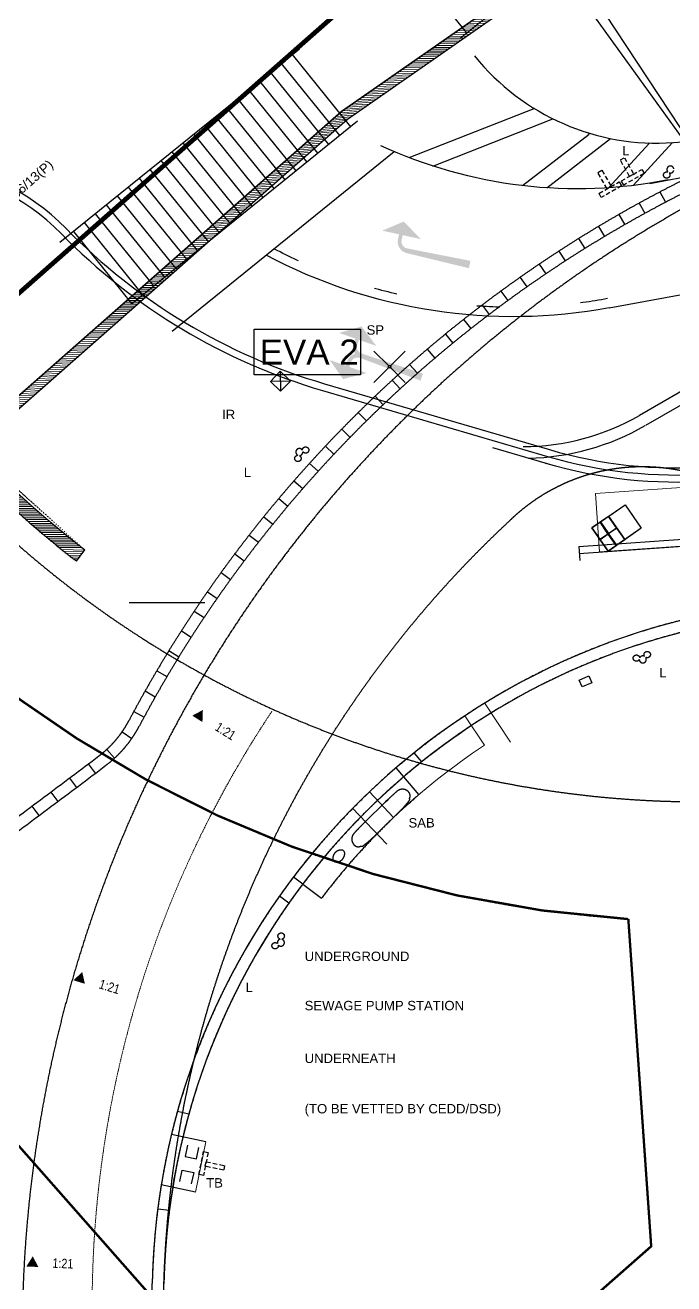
# Model space of a CAD drawing. Header units: millimetres. Extents: x 833576263 to 1668046980, y 817519639 to 1636103653.
# Drawn here: x 834341101 to 834368769, y 818012833 to 818066501 of the extents above; entities that cross this region are included whole.
import ezdxf

# ---------------------------------------------------------------- set-up
doc = ezdxf.new("R2010")
doc.units = ezdxf.units.MM
doc.header["$LTSCALE"] = 100
doc.header["$MEASUREMENT"] = 0
for name, pattern in [('C160$0$Hidden', [9.525, 6.35, -3.175]), ('R_site$0$Dash', [6, 3, -3]), ('R_site$0$HIDDEN', [9.525, 6.35, -3.175]), ('R_Text for GBP from DLN$0$ACAD_ISO10W100', [18, 12, -3, 0, -3])]:
    doc.linetypes.add(name, pattern=pattern)
doc.layers.get('Defpoints').update_dxf_attribs({"color": 170})
for name, color, linetype in [('C160$0$+C160', 6, 'C160$0$Hidden'), ('R_site$0$AUDIT_I_160808180252-35', 5, 'Continuous'), ('R_Text for GBP from DLN$0$base plan(mm)$0$DLN040__', 7, 'Continuous'), ('R_Text for GBP from DLN$0$programme(mm)$0$DLN040_1', 7, 'Continuous'), ('T-TITL', 7, 'Continuous'), ('X-REF', 7, 'Continuous')]:
    doc.layers.add(name, color=color, linetype=linetype)
for name, color, linetype, lineweight in [('R_ROAD MARK$0$MMH832__', 252, 'Continuous', 0), ('R_ROAD MARK$0$OAP832', 7, 'Continuous', 30), ('R_ROAD MARK$0$OAP832_1', 252, 'Continuous', 13), ('R_site$0$000-Architecture boundary', 2, 'Continuous', 0), ('R_site$0$000-M+ Base', 6, 'Continuous', 9), ('R_site$0$000-Ret walls', 5, 'Continuous', 15), ('R_Text for GBP from DLN$0$000-Slope', 6, 'R_Text for GBP from DLN$0$ACAD_ISO10W100', 18), ('R_WKCD_PARK$0$000-PAV-Concrete-b', 1, 'Continuous', 25), ('R_WKCD_PARK$0$000-PAV-Reused tiles-b', 3, 'Continuous', 15)]:
    doc.layers.add(name, color=color, linetype=linetype, lineweight=lineweight)
doc.styles.add('R_Text for GBP from DLN$0$base plan(mm)$0$Standard', font='arial.ttf')
doc.styles.add('R_Text for GBP from DLN$0$base plan(mm)$0$SWIS721 LT', font='swiss.ttf')
doc.styles.add('R_Text for GBP from DLN$0$programme (M)$0$programme$0$SWIS721 LT', font='swiss.ttf')
doc.styles.add('R_Text for GBP from DLN$0$programme(mm)$0$SWIS721 LT', font='swiss.ttf')
doc.styles.add('R_Text for GBP from DLN$0$W8 sec wkcd', font='swissc.ttf', dxfattribs={"height": 3})
doc.dimstyles.new('R_Text for GBP from DLN$0$base plan(mm)$0$Standard', dxfattribs={"dimtxt": 0.35, "dimasz": 0.2, "dimexe": 0.2, "dimexo": 0.2, "dimgap": 0.09, "dimtad": 0, "dimtoh": 1, "dimdec": 4, "dimzin": 0, "dimdsep": 46, "dimtxsty": 'R_Text for GBP from DLN$0$base plan(mm)$0$Standard', "dimcen": 0.09, "dimadec": 0, "dimazin": 0, "dimtfac": 1, "dimtdec": 4, "dimtofl": 0, "dimtmove": 0, "dimatfit": 3, "dimfxl": 1, "dimtolj": 1, "dimtzin": 0, "dimarcsym": 0})

# ---------------------------------------------------------------- blocks, each defined once
blk = doc.blocks.new('R_site$0$architecture 2')
at = {"layer": 'R_site$0$000-Ret walls', "lineweight": 5}
h = blk.add_hatch(dxfattribs=at)
h.set_pattern_fill('ANSI31', color=252, scale=0.025, angle=315)
h.set_pattern_definition([(0, (0, 0), (3e-17, 0.079375), [])])
edge = h.paths.add_edge_path()
edge.add_arc((834369.797, 818078.06), 42.838, 223.7719, 232.3855, ccw=False)
edge.add_line((834338.864, 818048.426), (834338.748, 818048.324))
edge.add_line((834338.748, 818048.324), (834354.844, 818062.49))
edge.add_line((834354.844, 818062.49), (834364.415, 818069.157))
edge.add_line((834364.415, 818069.157), (834364.181, 818069.493))
edge.add_line((834364.181, 818069.493), (834354.591, 818062.813))
edge.add_line((834354.591, 818062.813), (834338.477, 818048.631))
edge.add_line((834338.477, 818048.631), (834338.131, 818048.327))
edge.add_arc((834369.797, 818078.06), 43.438, 223.1973, 232.3855)
edge.add_line((834343.285, 818043.652), (834343.651, 818044.127))
at = {"layer": 'R_site$0$000-Architecture boundary', "linetype": 'R_site$0$HIDDEN'}
blk.add_lwpolyline([(834354.763, 818002.957), (834367.804, 818014.433), (834366.828, 818028.384, -0.074995), (834352.462, 818031.48, -0.052185), (834343.301, 818036.089, -0.043988), (834336.457, 818041.383, -0.006128), (834335.581, 818042.213), (834333.963, 818043.86), (834328.674, 818039.205), (834332.945, 818034.439), (834326.326, 818028.613)], format="xyb", dxfattribs=at)
at = {"layer": 'R_site$0$000-Architecture boundary', "linetype": 'R_site$0$HIDDEN', "lineweight": 5}
blk.add_lwpolyline([(834331.115, 818023.172), (834322.079, 818033.401), (834273.585, 817990.722), (834304.338, 817955.778), (834304.338, 817955.778), (834306.485, 817953.339), (834306.486, 817953.338), (834331.029, 817925.45), (834375.215, 817964.338), (834375.215, 817964.338), (834375.215, 817964.338), (834374.049, 817981.009), (834340.358, 818019.249, 0.00285), (834339.4, 818020.317, 0.048684), (834338.247, 818021.421, 0.067075), (834336.319, 818022.533, 0.098146), (834332.855, 818023.289, 0.039786), (834331.115, 818023.172)], format="xyb", dxfattribs=at)
at = {"layer": 'R_site$0$000-M+ Base', "linetype": 'R_site$0$Dash', "ltscale": 0.5}
blk.add_lwpolyline([(834337.664, 818047.37, 0.242199), (834375.724, 818033.773), (834374.299, 818054.161), (834364.415, 818069.157)], format="xyb", dxfattribs=at)
at = {"layer": 'R_site$0$000-Ret walls'}
blk.add_lwpolyline([(834343.651, 818044.127, -0.037601), (834338.864, 818048.426), (834338.748, 818048.324), (834354.844, 818062.49), (834364.415, 818069.157), (834364.181, 818069.493), (834354.591, 818062.813), (834338.477, 818048.631), (834338.131, 818048.327, 0.040113), (834343.285, 818043.652), (834343.651, 818044.127)], format="xyb", close=True, dxfattribs=at)
blk = doc.blocks.new('R_site')
at = {"layer": 'Defpoints'}
blk.add_lwpolyline([(834247117, 817968495), (834250993, 817971639), (834354591, 818062813), (834364181, 818069493)], dxfattribs=at)
at = {"layer": 'R_site$0$AUDIT_I_160808180252-35'}
blk.add_lwpolyline([(834364533, 818068054), (834374882, 818053714)], dxfattribs=at)
at = {"xscale": 1000, "yscale": 1000, "zscale": 1000}
blk.add_blockref('R_site$0$architecture 2', (0, 0), dxfattribs=at)
blk = doc.blocks.new('R_WKCD_PARK')
for p, q in [((834348087, 818020061), (834347602, 818020182)), ((834348810, 818018891), (834347342, 818019196)), ((834347447, 818017246), (834347770, 818018801)), ((834348365, 818016748), (834346896, 818017054)), ((834347255, 818015959), (834346758, 818016016))]:
    blk.add_line(p, q)
at = {"flags": 128}
for points in [[(834348023, 818018751), (834347919, 818018262), (834348408, 818018157), (834348512, 818018646)], [(834347698, 818017196), (834347802, 818017685), (834348291, 818017581), (834348187, 818017092)]]:
    blk.add_lwpolyline(points, dxfattribs=at)
blk.add_arc((834376326, 818012198), 29314, 123.5228, 133.5503)
at = {"layer": 'R_WKCD_PARK$0$000-PAV-Concrete-b'}
for centre, radius, start, end in [((834376326, 818012198), 29814, 92.2318, 178.7579), ((834376326, 818012198), 29314, 92.2318, 178.7579), ((834323900, 818013335), 22625, 260.0407, 358.7579)]:
    blk.add_arc(centre, radius, start, end, dxfattribs=at)
at = {"layer": 'R_WKCD_PARK$0$000-PAV-Reused tiles-b'}
for p, q in [((834360695, 818037605), (834361809, 818035923)), ((834359861, 818037053), (834360690, 818035802)), ((834356818, 818032719), (834355785, 818033806)), ((834356527, 818031574), (834355060, 818033117))]:
    blk.add_line(p, q, dxfattribs=at)
at = {"layer": 'R_WKCD_PARK$0$000-PAV-Reused tiles-b', "flags": 128}
blk.add_lwpolyline([(834347385, 818016952), (834347831, 818019094), (834348810, 818018891), (834348365, 818016748)], close=True, dxfattribs=at)
at = {"layer": 'R_WKCD_PARK$0$000-PAV-Reused tiles-b'}
blk.add_arc((834376326, 818012198), 28314, 123.5228, 133.5503, dxfattribs=at)
blk = doc.blocks.new('R_ROAD MARK')
at = {"layer": 'R_ROAD MARK$0$MMH832__', "ltscale": 0.005142}
blk.add_hatch(color=256, dxfattribs=at).paths.add_polyline_path([(834360028, 818056138), (834360096, 818056451), (834357394, 818056981, -0.420769), (834357159, 818057340), (834357204, 818057549), (834357978, 818057379), (834357250, 818058128), (834356336, 818057739), (834357048, 818057583), (834357003, 818057376, 0.407777), (834357373, 818056783)], flags=16)
at = {"layer": 'R_ROAD MARK$0$MMH832__'}
h = blk.add_hatch(color=256, dxfattribs=at)
edge = h.paths.add_edge_path(flags=16)
edge.add_line((834357965, 818051344), (834358071, 818051645))
edge.add_line((834358071, 818051645), (834355453, 818052499))
edge.add_ellipse((834355546, 818052784), major_axis=(-212, 212), ratio=1, start_angle=25.6693, end_angle=116.9488, ccw=False)
edge.add_line((834355263, 818052884), (834355334, 818053085))
edge.add_line((834355334, 818053085), (834356081, 818052823))
edge.add_line((834356081, 818052823), (834355448, 818053655))
edge.add_line((834355448, 818053655), (834354495, 818053379))
edge.add_line((834354495, 818053379), (834355183, 818053138))
edge.add_line((834355183, 818053138), (834355112, 818052938))
edge.add_ellipse((834355584, 818052773), major_axis=(353, 353), ratio=1, start_angle=115.6608, end_angle=204.3989)
edge.add_line((834355408, 818052305), (834357965, 818051344))
at = {"layer": 'R_ROAD MARK$0$MMH832__', "extrusion": (0, 0, -1)}
h = blk.add_hatch(color=256, dxfattribs=at)
edge = h.paths.add_edge_path(flags=16)
edge.add_line((-834358071, 818051645), (-834357965, 818051344))
edge.add_line((-834357965, 818051344), (-834355388, 818052313))
edge.add_ellipse((-834355282, 818052032), major_axis=(212, 212), ratio=1, start_angle=-25.6704, end_angle=65.609, ccw=False)
edge.add_line((-834354999, 818052131), (-834354928, 818051929))
edge.add_line((-834354928, 818051929), (-834355676, 818051667))
edge.add_line((-834355676, 818051667), (-834354662, 818051413))
edge.add_line((-834354662, 818051413), (-834354089, 818052224))
edge.add_line((-834354089, 818052224), (-834354777, 818051982))
edge.add_line((-834354777, 818051982), (-834354847, 818052182))
edge.add_ellipse((-834355319, 818052017), major_axis=(353, 353), ratio=1, start_angle=334.3211, end_angle=423.0592)
edge.add_line((-834355474, 818052492), (-834358071, 818051645))
at = {"layer": 'R_ROAD MARK$0$OAP832'}
for p, q in [((834359655, 818065951), (834367465, 818072260)), ((834342581, 818057244), (834352798, 818065497)), ((834357474, 818060854), (834362809, 818062954)), ((834345630, 818054622), (834355283, 818062420)), ((834358494, 818060493), (834363614, 818062509)), ((834362310, 818059659), (834365156, 818061860)), ((834363347, 818059564), (834366068, 818061669)), ((834365117, 818061910), (834365156, 818061860)), ((834367032, 818059664), (834368713, 818061493)), ((834367682, 818061477), (834367711, 818061451)), ((834347366, 818053454), (834356843, 818061109)), ((834365978, 818059566), (834367711, 818061451)), ((834345957, 818059971), (834348443, 818056895)), ((834353785, 818050924), (834363385, 818048113)), ((834353869, 818051212), (834363469, 818048401)), ((834364717, 818044271), (834418071, 818048001)), ((834364738, 818043972), (834418092, 818047702)), ((834364717, 818044271), (834364759, 818043673))]:
    blk.add_line(p, q, dxfattribs=at)
at = {"layer": 'R_ROAD MARK$0$OAP832', "ltscale": 5}
for p, q in [((834357440, 818069246), (834359925, 818066169)), ((834352492, 818065250), (834354977, 818062173)), ((834352025, 818064873), (834354510, 818061796)), ((834366016, 818054448), (834379970, 818057035)), ((834370470, 818051683), (834367305, 818049863)), ((834370719, 818051249), (834367554, 818049429)), ((834361035, 818048489, 6077), (834363606, 818047736, 0))]:
    blk.add_line(p, q, dxfattribs=at)
at = {"layer": 'R_ROAD MARK$0$OAP832', "ltscale": 2}
for p, q in [((834351558, 818064496), (834354044, 818061419)), ((834350625, 818063742), (834353110, 818060665)), ((834351092, 818064119), (834353577, 818061042)), ((834350158, 818063365), (834352643, 818060288)), ((834349225, 818062611), (834351710, 818059534)), ((834349691, 818062988), (834352177, 818059911)), ((834348758, 818062234), (834351243, 818059157)), ((834347824, 818061480), (834350310, 818058403)), ((834348291, 818061857), (834350776, 818058780)), ((834347357, 818061103), (834349843, 818058026)), ((834346891, 818060725), (834349376, 818057649)), ((834346424, 818060348), (834348909, 818057272)), ((834345490, 818059594), (834347976, 818056518)), ((834344557, 818058840), (834347042, 818055763)), ((834345024, 818059217), (834347509, 818056140)), ((834344090, 818058463), (834346576, 818055386)), ((834343623, 818058086), (834346109, 818055009)), ((834343157, 818057709), (834345642, 818054632))]:
    blk.add_line(p, q, dxfattribs=at)
at = {"layer": 'R_ROAD MARK$0$OAP832', "ltscale": 20}
blk.add_line((834368749, 818061494), (834391412, 818063079), dxfattribs=at)
at = {"layer": 'R_ROAD MARK$0$OAP832', "flags": 128}
for points in [[(834352766, 818056453), (834352694, 818056486), (834352573, 818056542), (834352453, 818056598), (834352333, 818056655), (834352213, 818056713), (834352094, 818056772), (834351975, 818056832), (834351856, 818056892), (834351738, 818056953), (834351713, 818056966)], [(834356957, 818055034), (834356837, 818055062), (834356707, 818055093), (834356578, 818055124), (834356449, 818055157), (834356321, 818055190), (834356192, 818055224), (834356064, 818055259), (834356003, 818055276)], [(834361347, 818054478), (834361312, 818054479), (834361179, 818054483), (834361046, 818054488), (834360913, 818054493), (834360780, 818054500), (834360648, 818054507), (834360515, 818054515), (834360382, 818054524), (834360363, 818054525)], [(834365943, 818054841), (834365812, 818054817), (834365681, 818054794), (834365550, 818054772), (834365419, 818054750), (834365288, 818054730), (834365156, 818054710), (834365024, 818054691), (834364893, 818054672), (834364787, 818054658)]]:
    blk.add_lwpolyline(points, dxfattribs=at)
at = {"layer": 'R_ROAD MARK$0$OAP832'}
for centre, radius, start, end in [((834368052, 818071470), 10000, 218.9288, 273.9988), ((834335989, 818051111), 9600, 44.3753, 123.6176), ((834335989, 818051111), 9300, 44.3753, 123.6176), ((834361006, 818075589), 25400, 224.3753, 253.6822), ((834361006, 818075589), 25700, 224.3753, 253.6822), ((834368920, 818067020), 19700, 253.6823, 273.9988), ((834368920, 818067020), 19400, 253.6816, 273.9988)]:
    blk.add_arc(centre, radius, start, end, dxfattribs=at)
at = {"layer": 'R_ROAD MARK$0$OAP832', "ltscale": 5, "extrusion": (0, 0, -1)}
blk.add_arc((-834397590, 817912743), 150000, 78.52105, 86.0012, dxfattribs=at)
at = {"layer": 'R_ROAD MARK$0$OAP832', "extrusion": (0, 0, -1)}
for centre, radius, start, end in [((-834364651, 818079522), 20000, 258.8279, 294.7741), ((-834361914, 818076571), 22500, 259.4955, 297.9316)]:
    blk.add_arc(centre, radius, start, end, dxfattribs=at)
at = {"layer": 'R_ROAD MARK$0$OAP832', "ltscale": 5}
for centre, radius, start, end in [((834362320, 818058532), 10000, 270.1558, 299.8958), ((834362320, 818058532), 10500, 271.3377, 299.8958), ((834368920, 818067020), 20000, 253.6819, 273.9988)]:
    blk.add_arc(centre, radius, start, end, dxfattribs=at)
at = {"layer": 'R_ROAD MARK$0$OAP832_1'}
blk.add_3dface([(834365599, 818044042), (834377570, 818044879), (834377396, 818047373), (834365425, 818046536)], dxfattribs=at)
blk = doc.blocks.new('C160')
at = {"layer": 'C160$0$+C160'}
for p, q in [((834352.412, 818051.326), (834351.563, 818051.311)), ((834351.98, 818051.743), (834351.995, 818050.894)), ((834358.017, 818035.09), (834357.691, 818035.47)), ((834357.246, 818034.452), (834356.921, 818034.832)), ((834352.942, 818029.875), (834352.544, 818030.177)), ((834352.353, 818029.067), (834351.954, 818029.369))]:
    blk.add_line(p, q, dxfattribs=at)
for points in [[(834337.664, 818047.37, 0.242199), (834375.724, 818033.773), (834374.299, 818054.161), (834364.415, 818069.157)], [(834370.465, 818059.97, 0.162005), (834345.956, 818036.593, -0.109718), (834344.549, 818034.943, -0.00867), (834325.528, 818021.118, 0.130249), (834315.874, 818009.67, -0.048996), (834312.983, 818004.842, -0.328329), (834306.752, 818002.922, 0.328404), (834298.587, 818000.404, -0.00442), (834296.774, 817997.999, -1), (834296.377, 817998.303, 0.00442), (834298.185, 818000.702, -0.328404), (834306.917, 818003.394, 0.328329), (834312.582, 818005.139, 0.048996), (834315.422, 818009.883, -0.130249), (834325.241, 818021.528, 0.00867), (834344.248, 818035.342, 0.109718), (834345.514, 818036.827, -0.161664), (834370.187, 818060.392, -0.161664)], [(834375.165, 818041.989, 0.396565), (834346.52, 818012.844, -0.459511), (834319.987, 817991.05, 0.448218), (834282.294, 817961.255, -0.033351), (834279.89, 817942.241, -0.032639)], [(834357.495, 818033.535, 0.164182), (834357.523, 818033.66, 0.173886), (834357.447, 818033.818, 0.392676), (834356.958, 818033.832, 0.014037), (834356.588, 818033.491), (834356.475, 818033.38)], [(834355.411, 818031.497, -0.164182), (834355.286, 818031.471, -0.173886), (834355.13, 818031.551, -0.392676), (834355.126, 818032.04, -0.014037), (834355.476, 818032.402), (834355.589, 818032.513)]]:
    blk.add_lwpolyline(points, format="xyb", dxfattribs=at)
for points in [[(834343.651, 818044.127, -0.037601), (834338.864, 818048.426), (834338.748, 818048.324), (834354.844, 818062.49), (834364.415, 818069.157), (834364.181, 818069.493), (834354.591, 818062.813), (834338.477, 818048.631), (834338.131, 818048.327, 0.040113), (834343.285, 818043.652), (834343.651, 818044.127)], [(834353.74, 818029.272, -0.053738), (834357.897, 818033.693), (834357.246, 818034.452, 0.053738), (834352.942, 818029.875)], [(834356.085, 818032.005), (834355.972, 818031.895, -0.037256), (834355.511, 818031.507, -0.269367), (834355.411, 818031.497, -0.164182), (834355.286, 818031.471, -0.173886), (834355.13, 818031.551, -0.392676), (834355.126, 818032.04, -0.014037), (834355.476, 818032.402), (834355.589, 818032.513), (834356.475, 818033.38), (834356.588, 818033.491, -0.014037), (834356.958, 818033.832, -0.392676), (834357.447, 818033.818, -0.173886), (834357.523, 818033.66, -0.164182), (834357.495, 818033.535, -0.269367), (834357.483, 818033.435, -0.037256), (834357.085, 818032.983), (834356.972, 818032.873)], [(834354.655, 818031.32, 0.533333), (834354.226, 818030.901), (834354.296, 818030.829, 0.533333), (834354.725, 818031.249)]]:
    blk.add_lwpolyline(points, format="xyb", close=True, dxfattribs=at)
at = {"layer": 'C160$0$+C160', "ltscale": 0.0003}
for points in [[(834367.056, 818060.154), (834366.882, 818060.055), (834366.488, 818060.752), (834366.662, 818060.85)], [(834366.096, 818059.621), (834365.922, 818059.523), (834365.528, 818060.219), (834365.702, 818060.318)], [(834367.503, 818060.176), (834366.632, 818059.684), (834366.534, 818059.858), (834367.404, 818060.351)], [(834366.543, 818059.644), (834365.672, 818059.152), (834365.574, 818059.326), (834366.444, 818059.818)], [(834348.508, 818017.493), (834348.712, 818018.472), (834348.908, 818018.431), (834348.703, 818017.452)], [(834348.785, 818017.844), (834348.826, 818018.04), (834349.609, 818017.876), (834349.568, 818017.68)]]:
    blk.add_lwpolyline(points, close=True, dxfattribs=at)
at = {"layer": 'C160$0$+C160', "flags": 128}
blk.add_lwpolyline([(834194.506, 817902.569, 0.13713), (834201.254, 817900.712, 0.058383), (834203.786, 817901.019, -0.122442), (834210.3, 817900.978, 0.007621), (834215.073, 817899.836), (834217.587, 817899.275, 0.038691), (834244.511, 817895.421, 0.31164), (834269.346, 817910.287, 0.040968), (834277.294, 817932.38, 0.14434), (834277.109, 817940.353, -0.268021), (834278.827, 817948.27, 0.162716), (834282.431, 817956.452, 0.008292), (834282.793, 817961.225, -0.448218), (834319.9, 817990.558, 0.457869), (834347.016, 818012.708, -0.201212), (834361.771, 818045.376, -0.556126), (834375.139, 818042.082), (834374.299, 818054.161), (834370.752, 818059.543, 0.269114), (834341.019, 818012.87, -0.457869), (834320.938, 817996.468, 0.448218), (834276.804, 817961.58, -0.008292), (834276.457, 817957.005, -0.437169), (834267.016, 817949.767), (834242.235, 817954.591, 0.246462), (834229.682, 817950.831, -0.339689), (834212.144, 817948.727), (834209.579, 817943.238, -0.017138), (834213.731, 817941.122, -0.471782), (834216.013, 817928.829), (834215.31, 817927.991), (834219.906, 817924.135), (834234.755, 817941.83), (834231.881, 817944.242), (834233.364, 817945.991, -0.412648), (834244.748, 817946.956), (834250.934, 817941.765), (834254.555, 817946.08), (834265.228, 817944.003, -0.435219), (834271.501, 817933.943, -0.040968), (834263.885, 817912.773, -0.31164), (834244.899, 817901.409, -0.038691), (834218.894, 817905.131), (834216.38, 817905.692, -0.080556), (834170.302, 817924.112), (834156.903, 817932.163, -0.417001), (834154.171, 817943.344, 0.051318), (834163.382, 817962.509, -0.110939), (834168.087, 817969.907), (834172.88, 817974.68, -0.125049), (834176.312, 817976.712, -0.028198), (834169.042, 817979.326), (834163.853, 817974.158, 0.110939), (834157.737, 817964.541, -0.051318), (834149.058, 817946.483, 0.170095), (834147.082, 817937.371, -0.264959), (834143.998, 817929.966, 0.093167), (834140.781, 817926.349), (834131.426, 817910.779), (834136.569, 817907.689), (834145.505, 817922.562, -0.414211), (834156.62, 817925.333)], format="xyb", close=True, dxfattribs=at)
at = {"layer": 'C160$0$+C160'}
for points in [[(834368.178, 818059.39), (834368.411, 818058.947)], [(834367.297, 818058.917), (834367.538, 818058.479)], [(834366.425, 818058.428), (834366.674, 818057.994)], [(834365.562, 818057.923), (834365.819, 818057.494)], [(834364.709, 818057.402), (834364.973, 818056.977)], [(834363.865, 818056.865), (834364.137, 818056.446)], [(834363.031, 818056.313), (834363.311, 818055.899)], [(834362.208, 818055.746), (834362.495, 818055.337)], [(834361.395, 818055.163), (834361.69, 818054.759)], [(834360.593, 818054.566), (834360.895, 818054.167)], [(834359.802, 818053.953), (834360.112, 818053.561)], [(834359.023, 818053.327), (834359.34, 818052.94)], [(834356.608, 818051.971), (834355.972, 818052.607)], [(834356.679, 818051.971), (834357.315, 818052.607)], [(834358.255, 818052.686), (834358.579, 818052.305)], [(834356.608, 818051.9), (834355.972, 818051.264)], [(834356.679, 818051.9), (834357.315, 818051.264)], [(834357.5, 818052.031), (834357.831, 818051.656)], [(834356.756, 818051.362), (834357.094, 818050.993)], [(834356.026, 818050.679), (834356.37, 818050.317)], [(834355.307, 818049.984), (834355.659, 818049.628)], [(834354.602, 818049.275), (834354.96, 818048.925)], [(834353.91, 818048.553), (834354.274, 818048.21)], [(834353.232, 818047.818), (834353.602, 818047.482)], [(834352.567, 818047.071), (834352.943, 818046.742)], [(834351.916, 818046.312), (834352.299, 818045.99)], [(834351.279, 818045.541), (834351.668, 818045.226)], [(834350.657, 818044.758), (834351.051, 818044.451)], [(834350.049, 818043.964), (834350.449, 818043.664)], [(834349.456, 818043.159), (834349.861, 818042.866)], [(834348.878, 818042.343), (834349.288, 818042.058)], [(834348.315, 818041.517), (834348.73, 818041.239)], [(834347.767, 818040.68), (834348.188, 818040.41)], [(834347.235, 818039.833), (834347.661, 818039.571)], [(834346.719, 818038.977), (834347.149, 818038.723)], [(834346.218, 818038.111), (834346.653, 818037.865)], [(834345.734, 818037.236), (834346.174, 818036.998)], [(834345.236, 818036.37), (834345.647, 818036.085)], [(834344.579, 818035.618), (834344.917, 818035.25)], [(834343.794, 818035.001), (834344.094, 818034.601)], [(834342.994, 818034.4), (834343.294, 818034)], [(834342.194, 818033.801), (834342.493, 818033.4)], [(834341.392, 818033.202), (834341.691, 818032.801)], [(834356.475, 818033.38), (834355.589, 818032.513)], [(834355.592, 818032.517), (834355.585, 818032.51)], [(834356.085, 818032.005), (834356.972, 818032.873)]]:
    blk.add_lwpolyline(points, dxfattribs=at)
for points in [[(834351.995, 818050.894), (834352.412, 818051.326), (834351.98, 818051.743), (834351.563, 818051.311)], [(834365.277, 818045.068), (834366.692, 818046.049), (834367.38, 818045.056), (834365.965, 818044.075)], [(834366.001, 818045.57), (834366.692, 818046.049), (834367.38, 818045.056), (834366.689, 818044.577)], [(834365.639, 818045.319), (834365.977, 818044.831), (834366.323, 818045.07), (834365.985, 818045.558)], [(834365.277, 818045.068), (834365.615, 818044.58), (834365.961, 818044.819), (834365.623, 818045.308)], [(834365.989, 818044.814), (834366.327, 818044.326), (834366.673, 818044.566), (834366.334, 818045.054)], [(834365.627, 818044.563), (834365.965, 818044.075), (834366.311, 818044.315), (834365.972, 818044.803)], [(834364.729, 818038.576), (834365.143, 818038.754), (834365.269, 818038.46), (834364.856, 818038.282)]]:
    blk.add_lwpolyline(points, close=True, dxfattribs=at)
at = {"layer": 'C160$0$+C160', "const_width": 0.1}
for points in [[(834354.763, 818002.957), (834367.804, 818014.433), (834366.828, 818028.384, -0.074995), (834352.462, 818031.48, -0.052185), (834343.301, 818036.089, -0.043988), (834336.457, 818041.383, -0.006128), (834335.581, 818042.213), (834333.963, 818043.86), (834328.674, 818039.205), (834332.945, 818034.439), (834326.326, 818028.613)], [(834331.115, 818023.172), (834322.079, 818033.401), (834273.585, 817990.722), (834304.338, 817955.778), (834304.338, 817955.778), (834306.485, 817953.339), (834306.486, 817953.338), (834331.029, 817925.45), (834375.215, 817964.338), (834375.215, 817964.338), (834375.215, 817964.338), (834374.049, 817981.009), (834340.358, 818019.249, 0.00285), (834339.4, 818020.317, 0.048684), (834338.247, 818021.421, 0.067075), (834336.319, 818022.533, 0.098146), (834332.855, 818023.289, 0.039786), (834331.115, 818023.172)]]:
    blk.add_lwpolyline(points, format="xyb", dxfattribs=at)
at = {"layer": 'C160$0$+C160'}
blk.add_circle((834356.644, 818051.936), 0.05, dxfattribs=at)
for centre, radius, start, end in [((834368.621, 818060.345), 0.15, 11.687, 221.9279), ((834368.621, 818060.345), 0.15, 251.687, 341.9279), ((834352.795, 818048.3), 0.15, 32.6018, 242.8427), ((834352.795, 818048.3), 0.15, 272.6018, 2.8427), ((834376.326, 818012.198), 29.314, 92.2318, 178.7579), ((834367.446, 818039.455), 0.15, 182.9135, 33.1544), ((834367.446, 818039.455), 0.15, 62.9135, 153.1544), ((834352.01, 818027.381), 0.15, 102.8888, 193.1296), ((834352.01, 818027.381), 0.15, 222.8888, 73.1296)]:
    blk.add_arc(centre, radius, start, end, dxfattribs=at)
for points in [[(834368.577, 818060.191), (834368.609, 818060.146), (834368.613, 818060.085), (834368.581, 818060.036), (834368.54, 818059.973), (834368.456, 818059.956), (834368.393, 818059.997), (834368.33, 818060.038), (834368.313, 818060.122), (834368.354, 818060.185), (834368.385, 818060.233), (834368.444, 818060.255), (834368.497, 818060.243)], [(834352.809, 818048.14), (834352.856, 818048.11), (834352.881, 818048.054), (834352.868, 818047.997), (834352.853, 818047.923), (834352.78, 818047.877), (834352.707, 818047.893), (834352.634, 818047.909), (834352.587, 818047.981), (834352.603, 818048.054), (834352.616, 818048.111), (834352.662, 818048.152), (834352.717, 818048.16)], [(834352.927, 818048.392), (834352.93, 818048.447), (834352.966, 818048.497), (834353.021, 818048.514), (834353.093, 818048.537), (834353.169, 818048.498), (834353.192, 818048.426), (834353.215, 818048.355), (834353.175, 818048.279), (834353.104, 818048.256), (834353.048, 818048.238), (834352.99, 818048.258), (834352.956, 818048.301)], [(834367.286, 818039.44), (834367.257, 818039.394), (834367.201, 818039.368), (834367.144, 818039.38), (834367.071, 818039.396), (834367.024, 818039.468), (834367.039, 818039.541), (834367.055, 818039.614), (834367.127, 818039.661), (834367.2, 818039.646), (834367.257, 818039.634), (834367.298, 818039.587), (834367.306, 818039.533)], [(834367.513, 818039.601), (834367.488, 818039.649), (834367.494, 818039.711), (834367.533, 818039.754), (834367.583, 818039.81), (834367.669, 818039.814), (834367.725, 818039.764), (834367.78, 818039.714), (834367.785, 818039.628), (834367.735, 818039.572), (834367.696, 818039.529), (834367.635, 818039.517), (834367.584, 818039.537)], [(834351.968, 818027.536), (834351.917, 818027.557), (834351.882, 818027.608), (834351.884, 818027.666), (834351.887, 818027.741), (834351.95, 818027.8), (834352.025, 818027.797), (834352.1, 818027.794), (834352.158, 818027.732), (834352.156, 818027.657), (834352.154, 818027.598), (834352.115, 818027.55), (834352.063, 818027.532)], [(834351.897, 818027.267), (834351.904, 818027.212), (834351.878, 818027.157), (834351.826, 818027.13), (834351.76, 818027.094), (834351.678, 818027.119), (834351.643, 818027.186), (834351.608, 818027.252), (834351.633, 818027.334), (834351.699, 818027.369), (834351.75, 818027.397), (834351.812, 818027.387), (834351.853, 818027.351)]]:
    blk.add_open_spline(points, degree=3, knots=[0, 0, 0, 0, 1, 1, 1, 2, 2, 2, 3, 3, 3, 4, 4, 4, 4], dxfattribs=at)
blk = doc.blocks.new('R_Text for GBP from DLN')
at = {"color": 4, "lineweight": 30}
blk.add_lwpolyline([(834350872, 818053541), (834355408, 818053541), (834355408, 818051597), (834350872, 818051597)], close=True, dxfattribs=at)
at = {"layer": 'R_Text for GBP from DLN$0$000-Slope', "color": 251, "ltscale": 0.05}
blk.add_lwpolyline([(834351626, 818037246, 0.014941), (834350181, 818034929, 0.127227), (834343970, 818012899, -0.459511), (834320428, 817993562, 0.459971), (834279695, 817960053, -0.037097), (834277870, 817940761, 0.052459), (834277640, 817937147, 0.048616), (834279103, 817926638, 0.048616)], format="xyb", dxfattribs=at)
at = {"layer": 'R_Text for GBP from DLN$0$programme(mm)$0$DLN040_1', "const_width": 200, "elevation": 0}
blk.add_lwpolyline([(834361143, 818072945), (834331056, 818046466)], dxfattribs=at)
at = {"color": 4, "lineweight": 30, "style": 'R_Text for GBP from DLN$0$programme (M)$0$programme$0$SWIS721 LT'}
blk.add_text('EVA 2', height=1067, dxfattribs=at).set_placement((834351105, 818052029))
at = {"layer": 'R_Text for GBP from DLN$0$000-Slope', "style": 'R_Text for GBP from DLN$0$W8 sec wkcd'}
for s, rotation, p in [('▲', 327.9043, (834348211, 818037062)), ('1:21', 327.9043, (834349163, 818036465)), ('▲', 342.7529, (834343142, 818025776)), ('1:21', 342.7529, (834344215, 818025443)), ('▲', 357.6016, (834341135, 818013567)), ('1:21', 357.6016, (834342257, 818013520))]:
    blk.add_text(s, height=400, rotation=rotation, dxfattribs=at).set_placement(p)
at = {"layer": 'R_Text for GBP from DLN$0$base plan(mm)$0$DLN040__', "style": 'R_Text for GBP from DLN$0$base plan(mm)$0$SWIS721 LT'}
for s, p in [('L', (834366569, 818060945)), ('SP', (834355665, 818053304)), ('IR', (834349502, 818049702, -8249)), ('L', (834350429, 818047232)), ('L', (834368146, 818038693)), ('SAB', (834357452, 818032290)), ('L', (834350505, 818025273)), ('TB', (834348822, 818016939))]:
    blk.add_text(s, height=400, dxfattribs=at).set_placement(p)
at = {"layer": 'R_Text for GBP from DLN$0$programme(mm)$0$DLN040_1', "style": 'R_Text for GBP from DLN$0$programme(mm)$0$SWIS721 LT'}
blk.add_text('OTHERS: BD 4096/13(P)', height=400, rotation=41.3501, dxfattribs=at).set_placement((834337578, 818056312, 0))
for s, p in [('UNDERGROUND', (834353023, 818026598)), ('SEWAGE PUMP STATION', (834353023, 818024498)), ('UNDERNEATH', (834353023, 818022248)), ('(TO BE VETTED BY CEDD/DSD)', (834353023, 818020100))]:
    blk.add_text(s, height=400, dxfattribs=at).set_placement(p)
at = {"layer": 'R_Text for GBP from DLN$0$base plan(mm)$0$DLN040__', "color": 1}
blk.add_leader([(834348763, 818041866), (834345537, 818041866)], dimstyle='R_Text for GBP from DLN$0$base plan(mm)$0$Standard', override={"dimasz": 0.75}, dxfattribs=at)

msp = doc.modelspace()

# ---------------------------------------------------------------- block references
at = {"layer": 'X-REF'}
msp.add_blockref('R_site', (0, 0), dxfattribs=at)

# ---------------------------------------------------------------- next in the draw order: block references
for name in ['R_WKCD_PARK', 'R_ROAD MARK']:
    msp.add_blockref(name, (0, 0), dxfattribs=at)

# ---------------------------------------------------------------- next in the draw order: block references
at = {"layer": 'X-REF', "xscale": 1000, "yscale": 1000, "zscale": 1000}
msp.add_blockref('C160', (0, 0), dxfattribs=at)

# ---------------------------------------------------------------- next in the draw order: block references
at = {"layer": 'T-TITL'}
msp.add_blockref('R_Text for GBP from DLN', (0, 0), dxfattribs=at)
at = {"layer": 'X-REF'}
msp.add_blockref('R_Text for GBP from DLN', (0, 0), dxfattribs=at)

doc.saveas('drawing.dxf')
